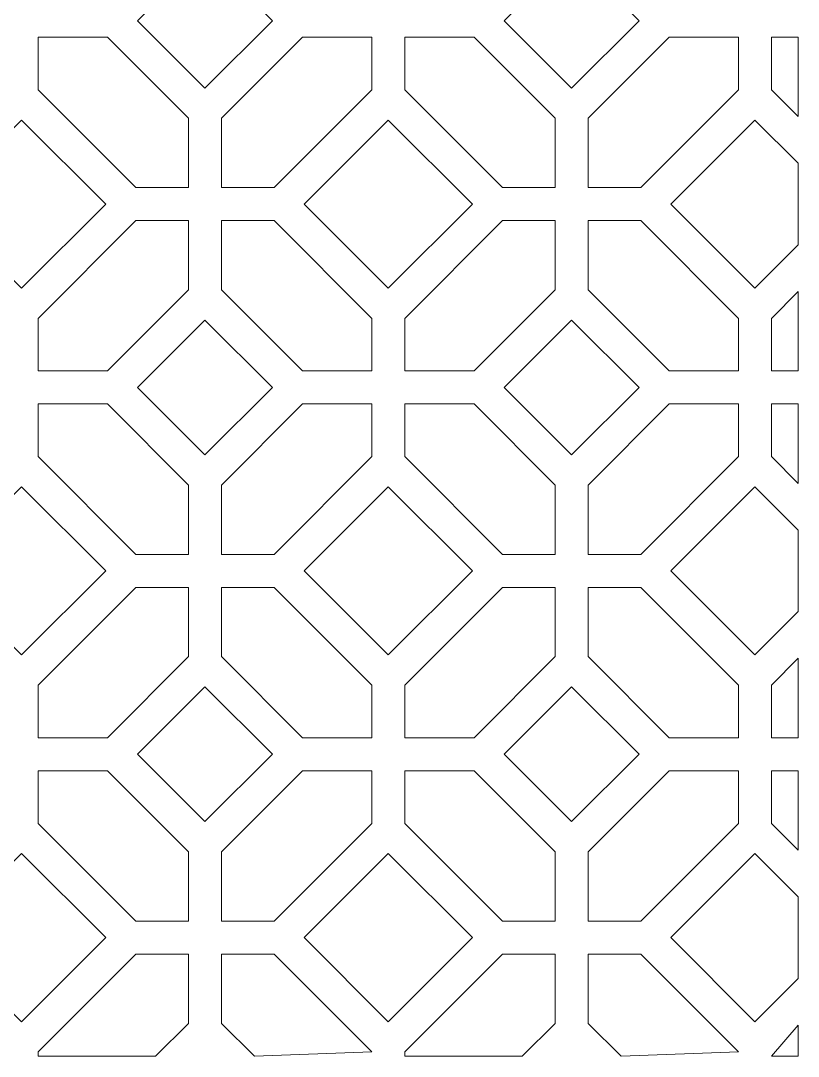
# Model space of a CAD drawing. Header units: centimetres. Extents: x -92 to 92, y -111 to 111.
# Drawn here: x 50 to 92.5, y -111 to -54.5 of the extents above; entities that cross this region are included whole.
import ezdxf

# ---------------------------------------------------------------- set-up
doc = ezdxf.new("R2010")
doc.units = ezdxf.units.CM
doc.header["$MEASUREMENT"] = 0
doc.layers.add('layer 1', color=7, linetype='Continuous')

msp = doc.modelspace()

# ---------------------------------------------------------------- linework, layer by layer
at = {"layer": 'layer 1', "color": 177, "lineweight": 9}
for points, knots in [([(60.09137, -58.20509), (60.09137, -58.20509), (63.76846, -54.528), (63.76846, -54.528), (63.76846, -54.528), (63.76846, -54.528), (60.09137, -50.85091), (60.09137, -50.85091), (60.09137, -50.85091), (60.09137, -50.85091), (56.41429, -54.528), (56.41429, -54.528), (56.41429, -54.528), (56.41429, -54.528), (60.09137, -58.20509), (60.09137, -58.20509)], [0, 0, 0, 0, 0.2, 0.2, 0.2, 0.2, 0.4, 0.4, 0.4, 0.4, 0.6, 0.6, 0.6, 0.6, 1, 1, 1, 1]), ([(80.09137, -58.20508), (80.09137, -58.20508), (83.76846, -54.52799), (83.76846, -54.52799), (83.76846, -54.52799), (83.76846, -54.52799), (80.09137, -50.8509), (80.09137, -50.8509), (80.09137, -50.8509), (80.09137, -50.8509), (76.41429, -54.52799), (76.41429, -54.52799), (76.41429, -54.52799), (76.41429, -54.52799), (80.09137, -58.20508), (80.09137, -58.20508)], [0, 0, 0, 0, 0.2, 0.2, 0.2, 0.2, 0.4, 0.4, 0.4, 0.4, 0.6, 0.6, 0.6, 0.6, 1, 1, 1, 1]), ([(50.99138, -55.428), (50.99138, -55.428), (50.99138, -58.29749), (50.99138, -58.29749), (50.99138, -58.29749), (50.99138, -58.29749), (56.3219, -63.62801), (56.3219, -63.62801), (56.3219, -63.62801), (56.3219, -63.62801), (59.19137, -63.62801), (59.19137, -63.62801), (59.19137, -63.62801), (59.19137, -63.62801), (59.19137, -59.85041), (59.19137, -59.85041), (59.19137, -59.85041), (59.19137, -59.85041), (54.76897, -55.428), (54.76897, -55.428), (54.76897, -55.428), (54.76897, -55.428), (50.99138, -55.428), (50.99138, -55.428)], [0, 0, 0, 0, 0.14285714, 0.14285714, 0.14285714, 0.14285714, 0.28571429, 0.28571429, 0.28571429, 0.28571429, 0.42857143, 0.42857143, 0.42857143, 0.42857143, 0.57142857, 0.57142857, 0.57142857, 0.57142857, 0.71428571, 0.71428571, 0.71428571, 0.71428571, 1, 1, 1, 1]), ([(69.19138, -58.29749), (69.19138, -58.29749), (69.19138, -55.428), (69.19138, -55.428), (69.19138, -55.428), (69.19138, -55.428), (65.41378, -55.428), (65.41378, -55.428), (65.41378, -55.428), (65.41378, -55.428), (60.99137, -59.85041), (60.99137, -59.85041), (60.99137, -59.85041), (60.99137, -59.85041), (60.99137, -63.62801), (60.99137, -63.62801), (60.99137, -63.62801), (60.99137, -63.62801), (63.86086, -63.62801), (63.86086, -63.62801), (63.86086, -63.62801), (63.86086, -63.62801), (69.19138, -58.29749), (69.19138, -58.29749)], [0, 0, 0, 0, 0.14285714, 0.14285714, 0.14285714, 0.14285714, 0.28571429, 0.28571429, 0.28571429, 0.28571429, 0.42857143, 0.42857143, 0.42857143, 0.42857143, 0.57142857, 0.57142857, 0.57142857, 0.57142857, 0.71428571, 0.71428571, 0.71428571, 0.71428571, 1, 1, 1, 1]), ([(70.99138, -55.42799), (70.99138, -55.42799), (70.99138, -58.29748), (70.99138, -58.29748), (70.99138, -58.29748), (70.99138, -58.29748), (76.3219, -63.628), (76.3219, -63.628), (76.3219, -63.628), (76.3219, -63.628), (79.19137, -63.628), (79.19137, -63.628), (79.19137, -63.628), (79.19137, -63.628), (79.19137, -59.8504), (79.19137, -59.8504), (79.19137, -59.8504), (79.19137, -59.8504), (74.76897, -55.42799), (74.76897, -55.42799), (74.76897, -55.42799), (74.76897, -55.42799), (70.99138, -55.42799), (70.99138, -55.42799)], [0, 0, 0, 0, 0.14285714, 0.14285714, 0.14285714, 0.14285714, 0.28571429, 0.28571429, 0.28571429, 0.28571429, 0.42857143, 0.42857143, 0.42857143, 0.42857143, 0.57142857, 0.57142857, 0.57142857, 0.57142857, 0.71428571, 0.71428571, 0.71428571, 0.71428571, 1, 1, 1, 1]), ([(89.19138, -58.29748), (89.19138, -58.29748), (89.19138, -55.42799), (89.19138, -55.42799), (89.19138, -55.42799), (89.19138, -55.42799), (85.41378, -55.42799), (85.41378, -55.42799), (85.41378, -55.42799), (85.41378, -55.42799), (80.99137, -59.8504), (80.99137, -59.8504), (80.99137, -59.8504), (80.99137, -59.8504), (80.99137, -63.628), (80.99137, -63.628), (80.99137, -63.628), (80.99137, -63.628), (83.86086, -63.628), (83.86086, -63.628), (83.86086, -63.628), (83.86086, -63.628), (89.19138, -58.29748), (89.19138, -58.29748)], [0, 0, 0, 0, 0.14285714, 0.14285714, 0.14285714, 0.14285714, 0.28571429, 0.28571429, 0.28571429, 0.28571429, 0.42857143, 0.42857143, 0.42857143, 0.42857143, 0.57142857, 0.57142857, 0.57142857, 0.57142857, 0.71428571, 0.71428571, 0.71428571, 0.71428571, 1, 1, 1, 1]), ([(92.45336, -55.42798), (92.45336, -55.42798), (90.99138, -55.42798), (90.99138, -55.42798), (90.99138, -55.42798), (90.99138, -55.42798), (90.99138, -58.29747), (90.99138, -58.29747), (90.99138, -58.29747), (90.99138, -58.29747), (92.45336, -59.75951), (92.45336, -59.75951), (92.45336, -59.75951), (92.45336, -59.75951), (92.45336, -55.42798), (92.45336, -55.42798)], [0, 0, 0, 0, 0.2, 0.2, 0.2, 0.2, 0.4, 0.4, 0.4, 0.4, 0.6, 0.6, 0.6, 0.6, 1, 1, 1, 1]), ([(50.09138, -59.94281), (50.09138, -59.94281), (45.50618, -64.528), (45.50618, -64.528), (45.50618, -64.528), (45.50618, -64.528), (50.09139, -69.11321), (50.09139, -69.11321), (50.09139, -69.11321), (50.09139, -69.11321), (54.67658, -64.52801), (54.67658, -64.52801), (54.67658, -64.52801), (54.67658, -64.52801), (50.09138, -59.94281), (50.09138, -59.94281)], [0, 0, 0, 0, 0.2, 0.2, 0.2, 0.2, 0.4, 0.4, 0.4, 0.4, 0.6, 0.6, 0.6, 0.6, 1, 1, 1, 1]), ([(70.09138, -59.9428), (70.09138, -59.9428), (65.50618, -64.528), (65.50618, -64.528), (65.50618, -64.528), (65.50618, -64.528), (70.09138, -69.1132), (70.09138, -69.1132), (70.09138, -69.1132), (70.09138, -69.1132), (74.67658, -64.528), (74.67658, -64.528), (74.67658, -64.528), (74.67658, -64.528), (70.09138, -59.9428), (70.09138, -59.9428)], [0, 0, 0, 0, 0.2, 0.2, 0.2, 0.2, 0.4, 0.4, 0.4, 0.4, 0.6, 0.6, 0.6, 0.6, 1, 1, 1, 1]), ([(92.45336, -62.30476), (92.45336, -62.30476), (90.09138, -59.94279), (90.09138, -59.94279), (90.09138, -59.94279), (90.09138, -59.94279), (85.50618, -64.52799), (85.50618, -64.52799), (85.50618, -64.52799), (85.50618, -64.52799), (90.09138, -69.11319), (90.09138, -69.11319), (90.09138, -69.11319), (90.09138, -69.11319), (92.45336, -66.75131), (92.45336, -66.75131), (92.45336, -66.75131), (92.45336, -66.75131), (92.45336, -62.30476), (92.45336, -62.30476)], [0, 0, 0, 0, 0.16666667, 0.16666667, 0.16666667, 0.16666667, 0.33333333, 0.33333333, 0.33333333, 0.33333333, 0.5, 0.5, 0.5, 0.5, 0.66666667, 0.66666667, 0.66666667, 0.66666667, 1, 1, 1, 1]), ([(59.19138, -65.42801), (59.19138, -65.42801), (56.32191, -65.42801), (56.32191, -65.42801), (56.32191, -65.42801), (56.32191, -65.42801), (50.99139, -70.75853), (50.99139, -70.75853), (50.99139, -70.75853), (50.99139, -70.75853), (50.99139, -73.628), (50.99139, -73.628), (50.99139, -73.628), (50.99139, -73.628), (54.76898, -73.628), (54.76898, -73.628), (54.76898, -73.628), (54.76898, -73.628), (59.19138, -69.20559), (59.19138, -69.20559), (59.19138, -69.20559), (59.19138, -69.20559), (59.19138, -65.42801), (59.19138, -65.42801)], [0, 0, 0, 0, 0.14285714, 0.14285714, 0.14285714, 0.14285714, 0.28571429, 0.28571429, 0.28571429, 0.28571429, 0.42857143, 0.42857143, 0.42857143, 0.42857143, 0.57142857, 0.57142857, 0.57142857, 0.57142857, 0.71428571, 0.71428571, 0.71428571, 0.71428571, 1, 1, 1, 1]), ([(63.86087, -65.42801), (63.86087, -65.42801), (60.99138, -65.42801), (60.99138, -65.42801), (60.99138, -65.42801), (60.99138, -65.42801), (60.99138, -69.20559), (60.99138, -69.20559), (60.99138, -69.20559), (60.99138, -69.20559), (65.41379, -73.628), (65.41379, -73.628), (65.41379, -73.628), (65.41379, -73.628), (69.19139, -73.628), (69.19139, -73.628), (69.19139, -73.628), (69.19139, -73.628), (69.19139, -70.75853), (69.19139, -70.75853), (69.19139, -70.75853), (69.19139, -70.75853), (63.86087, -65.42801), (63.86087, -65.42801)], [0, 0, 0, 0, 0.14285714, 0.14285714, 0.14285714, 0.14285714, 0.28571429, 0.28571429, 0.28571429, 0.28571429, 0.42857143, 0.42857143, 0.42857143, 0.42857143, 0.57142857, 0.57142857, 0.57142857, 0.57142857, 0.71428571, 0.71428571, 0.71428571, 0.71428571, 1, 1, 1, 1]), ([(79.19138, -65.428), (79.19138, -65.428), (76.32191, -65.428), (76.32191, -65.428), (76.32191, -65.428), (76.32191, -65.428), (70.99139, -70.75852), (70.99139, -70.75852), (70.99139, -70.75852), (70.99139, -70.75852), (70.99139, -73.62799), (70.99139, -73.62799), (70.99139, -73.62799), (70.99139, -73.62799), (74.76898, -73.62799), (74.76898, -73.62799), (74.76898, -73.62799), (74.76898, -73.62799), (79.19138, -69.20558), (79.19138, -69.20558), (79.19138, -69.20558), (79.19138, -69.20558), (79.19138, -65.428), (79.19138, -65.428)], [0, 0, 0, 0, 0.14285714, 0.14285714, 0.14285714, 0.14285714, 0.28571429, 0.28571429, 0.28571429, 0.28571429, 0.42857143, 0.42857143, 0.42857143, 0.42857143, 0.57142857, 0.57142857, 0.57142857, 0.57142857, 0.71428571, 0.71428571, 0.71428571, 0.71428571, 1, 1, 1, 1]), ([(83.86087, -65.428), (83.86087, -65.428), (80.99138, -65.428), (80.99138, -65.428), (80.99138, -65.428), (80.99138, -65.428), (80.99138, -69.20558), (80.99138, -69.20558), (80.99138, -69.20558), (80.99138, -69.20558), (85.41379, -73.62799), (85.41379, -73.62799), (85.41379, -73.62799), (85.41379, -73.62799), (89.19139, -73.62799), (89.19139, -73.62799), (89.19139, -73.62799), (89.19139, -73.62799), (89.19139, -70.75852), (89.19139, -70.75852), (89.19139, -70.75852), (89.19139, -70.75852), (83.86087, -65.428), (83.86087, -65.428)], [0, 0, 0, 0, 0.14285714, 0.14285714, 0.14285714, 0.14285714, 0.28571429, 0.28571429, 0.28571429, 0.28571429, 0.42857143, 0.42857143, 0.42857143, 0.42857143, 0.57142857, 0.57142857, 0.57142857, 0.57142857, 0.71428571, 0.71428571, 0.71428571, 0.71428571, 1, 1, 1, 1]), ([(92.45336, -69.29654), (92.45336, -69.29654), (90.99139, -70.75851), (90.99139, -70.75851), (90.99139, -70.75851), (90.99139, -70.75851), (90.99139, -73.62798), (90.99139, -73.62798), (90.99139, -73.62798), (90.99139, -73.62798), (92.45336, -73.62798), (92.45336, -73.62798), (92.45336, -73.62798), (92.45336, -73.62798), (92.45336, -69.29654), (92.45336, -69.29654)], [0, 0, 0, 0, 0.2, 0.2, 0.2, 0.2, 0.4, 0.4, 0.4, 0.4, 0.6, 0.6, 0.6, 0.6, 1, 1, 1, 1]), ([(60.09138, -78.20509), (60.09138, -78.20509), (63.76847, -74.528), (63.76847, -74.528), (63.76847, -74.528), (63.76847, -74.528), (60.09138, -70.85091), (60.09138, -70.85091), (60.09138, -70.85091), (60.09138, -70.85091), (56.4143, -74.528), (56.4143, -74.528), (56.4143, -74.528), (56.4143, -74.528), (60.09138, -78.20509), (60.09138, -78.20509)], [0, 0, 0, 0, 0.2, 0.2, 0.2, 0.2, 0.4, 0.4, 0.4, 0.4, 0.6, 0.6, 0.6, 0.6, 1, 1, 1, 1]), ([(80.09138, -78.20508), (80.09138, -78.20508), (83.76847, -74.52799), (83.76847, -74.52799), (83.76847, -74.52799), (83.76847, -74.52799), (80.09138, -70.8509), (80.09138, -70.8509), (80.09138, -70.8509), (80.09138, -70.8509), (76.4143, -74.52799), (76.4143, -74.52799), (76.4143, -74.52799), (76.4143, -74.52799), (80.09138, -78.20508), (80.09138, -78.20508)], [0, 0, 0, 0, 0.2, 0.2, 0.2, 0.2, 0.4, 0.4, 0.4, 0.4, 0.6, 0.6, 0.6, 0.6, 1, 1, 1, 1]), ([(50.99139, -75.428), (50.99139, -75.428), (50.99139, -78.29749), (50.99139, -78.29749), (50.99139, -78.29749), (50.99139, -78.29749), (56.32191, -83.62801), (56.32191, -83.62801), (56.32191, -83.62801), (56.32191, -83.62801), (59.19138, -83.62801), (59.19138, -83.62801), (59.19138, -83.62801), (59.19138, -83.62801), (59.19138, -79.85041), (59.19138, -79.85041), (59.19138, -79.85041), (59.19138, -79.85041), (54.76898, -75.428), (54.76898, -75.428), (54.76898, -75.428), (54.76898, -75.428), (50.99139, -75.428), (50.99139, -75.428)], [0, 0, 0, 0, 0.14285714, 0.14285714, 0.14285714, 0.14285714, 0.28571429, 0.28571429, 0.28571429, 0.28571429, 0.42857143, 0.42857143, 0.42857143, 0.42857143, 0.57142857, 0.57142857, 0.57142857, 0.57142857, 0.71428571, 0.71428571, 0.71428571, 0.71428571, 1, 1, 1, 1]), ([(69.19139, -78.29749), (69.19139, -78.29749), (69.19139, -75.428), (69.19139, -75.428), (69.19139, -75.428), (69.19139, -75.428), (65.41379, -75.428), (65.41379, -75.428), (65.41379, -75.428), (65.41379, -75.428), (60.99138, -79.85041), (60.99138, -79.85041), (60.99138, -79.85041), (60.99138, -79.85041), (60.99138, -83.62801), (60.99138, -83.62801), (60.99138, -83.62801), (60.99138, -83.62801), (63.86087, -83.62801), (63.86087, -83.62801), (63.86087, -83.62801), (63.86087, -83.62801), (69.19139, -78.29749), (69.19139, -78.29749)], [0, 0, 0, 0, 0.14285714, 0.14285714, 0.14285714, 0.14285714, 0.28571429, 0.28571429, 0.28571429, 0.28571429, 0.42857143, 0.42857143, 0.42857143, 0.42857143, 0.57142857, 0.57142857, 0.57142857, 0.57142857, 0.71428571, 0.71428571, 0.71428571, 0.71428571, 1, 1, 1, 1]), ([(70.99139, -75.42799), (70.99139, -75.42799), (70.99139, -78.29748), (70.99139, -78.29748), (70.99139, -78.29748), (70.99139, -78.29748), (76.32191, -83.628), (76.32191, -83.628), (76.32191, -83.628), (76.32191, -83.628), (79.19138, -83.628), (79.19138, -83.628), (79.19138, -83.628), (79.19138, -83.628), (79.19138, -79.8504), (79.19138, -79.8504), (79.19138, -79.8504), (79.19138, -79.8504), (74.76898, -75.42799), (74.76898, -75.42799), (74.76898, -75.42799), (74.76898, -75.42799), (70.99139, -75.42799), (70.99139, -75.42799)], [0, 0, 0, 0, 0.14285714, 0.14285714, 0.14285714, 0.14285714, 0.28571429, 0.28571429, 0.28571429, 0.28571429, 0.42857143, 0.42857143, 0.42857143, 0.42857143, 0.57142857, 0.57142857, 0.57142857, 0.57142857, 0.71428571, 0.71428571, 0.71428571, 0.71428571, 1, 1, 1, 1]), ([(89.19139, -78.29748), (89.19139, -78.29748), (89.19139, -75.42799), (89.19139, -75.42799), (89.19139, -75.42799), (89.19139, -75.42799), (85.41379, -75.42799), (85.41379, -75.42799), (85.41379, -75.42799), (85.41379, -75.42799), (80.99138, -79.8504), (80.99138, -79.8504), (80.99138, -79.8504), (80.99138, -79.8504), (80.99138, -83.628), (80.99138, -83.628), (80.99138, -83.628), (80.99138, -83.628), (83.86087, -83.628), (83.86087, -83.628), (83.86087, -83.628), (83.86087, -83.628), (89.19139, -78.29748), (89.19139, -78.29748)], [0, 0, 0, 0, 0.14285714, 0.14285714, 0.14285714, 0.14285714, 0.28571429, 0.28571429, 0.28571429, 0.28571429, 0.42857143, 0.42857143, 0.42857143, 0.42857143, 0.57142857, 0.57142857, 0.57142857, 0.57142857, 0.71428571, 0.71428571, 0.71428571, 0.71428571, 1, 1, 1, 1]), ([(92.45336, -75.42798), (92.45336, -75.42798), (90.99139, -75.42798), (90.99139, -75.42798), (90.99139, -75.42798), (90.99139, -75.42798), (90.99139, -78.29747), (90.99139, -78.29747), (90.99139, -78.29747), (90.99139, -78.29747), (92.45336, -79.7595), (92.45336, -79.7595), (92.45336, -79.7595), (92.45336, -79.7595), (92.45336, -75.42798), (92.45336, -75.42798)], [0, 0, 0, 0, 0.2, 0.2, 0.2, 0.2, 0.4, 0.4, 0.4, 0.4, 0.6, 0.6, 0.6, 0.6, 1, 1, 1, 1]), ([(50.09139, -79.94281), (50.09139, -79.94281), (45.50619, -84.52801), (45.50619, -84.52801), (45.50619, -84.52801), (45.50619, -84.52801), (50.09139, -89.11321), (50.09139, -89.11321), (50.09139, -89.11321), (50.09139, -89.11321), (54.67659, -84.52801), (54.67659, -84.52801), (54.67659, -84.52801), (54.67659, -84.52801), (50.09139, -79.94281), (50.09139, -79.94281)], [0, 0, 0, 0, 0.2, 0.2, 0.2, 0.2, 0.4, 0.4, 0.4, 0.4, 0.6, 0.6, 0.6, 0.6, 1, 1, 1, 1]), ([(70.09139, -79.9428), (70.09139, -79.9428), (65.50619, -84.52801), (65.50619, -84.52801), (65.50619, -84.52801), (65.50619, -84.52801), (70.09138, -89.1132), (70.09138, -89.1132), (70.09138, -89.1132), (70.09138, -89.1132), (74.67659, -84.528), (74.67659, -84.528), (74.67659, -84.528), (74.67659, -84.528), (70.09139, -79.9428), (70.09139, -79.9428)], [0, 0, 0, 0, 0.2, 0.2, 0.2, 0.2, 0.4, 0.4, 0.4, 0.4, 0.6, 0.6, 0.6, 0.6, 1, 1, 1, 1]), ([(92.45336, -82.30475), (92.45336, -82.30475), (90.09139, -79.94279), (90.09139, -79.94279), (90.09139, -79.94279), (90.09139, -79.94279), (85.50619, -84.528), (85.50619, -84.528), (85.50619, -84.528), (85.50619, -84.528), (90.09138, -89.11319), (90.09138, -89.11319), (90.09138, -89.11319), (90.09138, -89.11319), (92.45336, -86.75121), (92.45336, -86.75121), (92.45336, -86.75121), (92.45336, -86.75121), (92.45336, -82.30475), (92.45336, -82.30475)], [0, 0, 0, 0, 0.16666667, 0.16666667, 0.16666667, 0.16666667, 0.33333333, 0.33333333, 0.33333333, 0.33333333, 0.5, 0.5, 0.5, 0.5, 0.66666667, 0.66666667, 0.66666667, 0.66666667, 1, 1, 1, 1]), ([(59.19138, -85.42801), (59.19138, -85.42801), (56.32191, -85.42801), (56.32191, -85.42801), (56.32191, -85.42801), (56.32191, -85.42801), (50.99139, -90.75853), (50.99139, -90.75853), (50.99139, -90.75853), (50.99139, -90.75853), (50.99139, -93.628), (50.99139, -93.628), (50.99139, -93.628), (50.99139, -93.628), (54.76898, -93.628), (54.76898, -93.628), (54.76898, -93.628), (54.76898, -93.628), (59.19138, -89.20559), (59.19138, -89.20559), (59.19138, -89.20559), (59.19138, -89.20559), (59.19138, -85.42801), (59.19138, -85.42801)], [0, 0, 0, 0, 0.14285714, 0.14285714, 0.14285714, 0.14285714, 0.28571429, 0.28571429, 0.28571429, 0.28571429, 0.42857143, 0.42857143, 0.42857143, 0.42857143, 0.57142857, 0.57142857, 0.57142857, 0.57142857, 0.71428571, 0.71428571, 0.71428571, 0.71428571, 1, 1, 1, 1]), ([(63.86087, -85.42801), (63.86087, -85.42801), (60.99138, -85.42801), (60.99138, -85.42801), (60.99138, -85.42801), (60.99138, -85.42801), (60.99138, -89.20559), (60.99138, -89.20559), (60.99138, -89.20559), (60.99138, -89.20559), (65.41379, -93.628), (65.41379, -93.628), (65.41379, -93.628), (65.41379, -93.628), (69.19139, -93.628), (69.19139, -93.628), (69.19139, -93.628), (69.19139, -93.628), (69.19139, -90.75853), (69.19139, -90.75853), (69.19139, -90.75853), (69.19139, -90.75853), (63.86087, -85.42801), (63.86087, -85.42801)], [0, 0, 0, 0, 0.14285714, 0.14285714, 0.14285714, 0.14285714, 0.28571429, 0.28571429, 0.28571429, 0.28571429, 0.42857143, 0.42857143, 0.42857143, 0.42857143, 0.57142857, 0.57142857, 0.57142857, 0.57142857, 0.71428571, 0.71428571, 0.71428571, 0.71428571, 1, 1, 1, 1]), ([(79.19138, -85.428), (79.19138, -85.428), (76.32191, -85.428), (76.32191, -85.428), (76.32191, -85.428), (76.32191, -85.428), (70.99139, -90.75852), (70.99139, -90.75852), (70.99139, -90.75852), (70.99139, -90.75852), (70.99139, -93.62799), (70.99139, -93.62799), (70.99139, -93.62799), (70.99139, -93.62799), (74.76898, -93.62799), (74.76898, -93.62799), (74.76898, -93.62799), (74.76898, -93.62799), (79.19138, -89.20558), (79.19138, -89.20558), (79.19138, -89.20558), (79.19138, -89.20558), (79.19138, -85.428), (79.19138, -85.428)], [0, 0, 0, 0, 0.14285714, 0.14285714, 0.14285714, 0.14285714, 0.28571429, 0.28571429, 0.28571429, 0.28571429, 0.42857143, 0.42857143, 0.42857143, 0.42857143, 0.57142857, 0.57142857, 0.57142857, 0.57142857, 0.71428571, 0.71428571, 0.71428571, 0.71428571, 1, 1, 1, 1]), ([(83.86087, -85.428), (83.86087, -85.428), (80.99138, -85.428), (80.99138, -85.428), (80.99138, -85.428), (80.99138, -85.428), (80.99138, -89.20558), (80.99138, -89.20558), (80.99138, -89.20558), (80.99138, -89.20558), (85.41379, -93.62799), (85.41379, -93.62799), (85.41379, -93.62799), (85.41379, -93.62799), (89.19139, -93.62799), (89.19139, -93.62799), (89.19139, -93.62799), (89.19139, -93.62799), (89.19139, -90.75852), (89.19139, -90.75852), (89.19139, -90.75852), (89.19139, -90.75852), (83.86087, -85.428), (83.86087, -85.428)], [0, 0, 0, 0, 0.14285714, 0.14285714, 0.14285714, 0.14285714, 0.28571429, 0.28571429, 0.28571429, 0.28571429, 0.42857143, 0.42857143, 0.42857143, 0.42857143, 0.57142857, 0.57142857, 0.57142857, 0.57142857, 0.71428571, 0.71428571, 0.71428571, 0.71428571, 1, 1, 1, 1]), ([(92.45336, -89.29654), (92.45336, -89.29654), (90.99139, -90.75851), (90.99139, -90.75851), (90.99139, -90.75851), (90.99139, -90.75851), (90.99139, -93.62798), (90.99139, -93.62798), (90.99139, -93.62798), (90.99139, -93.62798), (92.45336, -93.62794), (92.45336, -93.62794), (92.45336, -93.62794), (92.45336, -93.62794), (92.45336, -89.29654), (92.45336, -89.29654)], [0, 0, 0, 0, 0.2, 0.2, 0.2, 0.2, 0.4, 0.4, 0.4, 0.4, 0.6, 0.6, 0.6, 0.6, 1, 1, 1, 1]), ([(60.09138, -98.20509), (60.09138, -98.20509), (63.76847, -94.528), (63.76847, -94.528), (63.76847, -94.528), (63.76847, -94.528), (60.09138, -90.85091), (60.09138, -90.85091), (60.09138, -90.85091), (60.09138, -90.85091), (56.4143, -94.528), (56.4143, -94.528), (56.4143, -94.528), (56.4143, -94.528), (60.09138, -98.20509), (60.09138, -98.20509)], [0, 0, 0, 0, 0.2, 0.2, 0.2, 0.2, 0.4, 0.4, 0.4, 0.4, 0.6, 0.6, 0.6, 0.6, 1, 1, 1, 1]), ([(80.09138, -98.20508), (80.09138, -98.20508), (83.76847, -94.52799), (83.76847, -94.52799), (83.76847, -94.52799), (83.76847, -94.52799), (80.09138, -90.8509), (80.09138, -90.8509), (80.09138, -90.8509), (80.09138, -90.8509), (76.4143, -94.52799), (76.4143, -94.52799), (76.4143, -94.52799), (76.4143, -94.52799), (80.09138, -98.20508), (80.09138, -98.20508)], [0, 0, 0, 0, 0.2, 0.2, 0.2, 0.2, 0.4, 0.4, 0.4, 0.4, 0.6, 0.6, 0.6, 0.6, 1, 1, 1, 1]), ([(50.99139, -95.428), (50.99139, -95.428), (50.99139, -98.29749), (50.99139, -98.29749), (50.99139, -98.29749), (50.99139, -98.29749), (56.32191, -103.62801), (56.32191, -103.62801), (56.32191, -103.62801), (56.32191, -103.62801), (59.19138, -103.62801), (59.19138, -103.62801), (59.19138, -103.62801), (59.19138, -103.62801), (59.19138, -99.85041), (59.19138, -99.85041), (59.19138, -99.85041), (59.19138, -99.85041), (54.76898, -95.428), (54.76898, -95.428), (54.76898, -95.428), (54.76898, -95.428), (50.99139, -95.428), (50.99139, -95.428)], [0, 0, 0, 0, 0.14285714, 0.14285714, 0.14285714, 0.14285714, 0.28571429, 0.28571429, 0.28571429, 0.28571429, 0.42857143, 0.42857143, 0.42857143, 0.42857143, 0.57142857, 0.57142857, 0.57142857, 0.57142857, 0.71428571, 0.71428571, 0.71428571, 0.71428571, 1, 1, 1, 1]), ([(69.19139, -98.29749), (69.19139, -98.29749), (69.19139, -95.428), (69.19139, -95.428), (69.19139, -95.428), (69.19139, -95.428), (65.41379, -95.428), (65.41379, -95.428), (65.41379, -95.428), (65.41379, -95.428), (60.99138, -99.85041), (60.99138, -99.85041), (60.99138, -99.85041), (60.99138, -99.85041), (60.99138, -103.62801), (60.99138, -103.62801), (60.99138, -103.62801), (60.99138, -103.62801), (63.86087, -103.62801), (63.86087, -103.62801), (63.86087, -103.62801), (63.86087, -103.62801), (69.19139, -98.29749), (69.19139, -98.29749)], [0, 0, 0, 0, 0.14285714, 0.14285714, 0.14285714, 0.14285714, 0.28571429, 0.28571429, 0.28571429, 0.28571429, 0.42857143, 0.42857143, 0.42857143, 0.42857143, 0.57142857, 0.57142857, 0.57142857, 0.57142857, 0.71428571, 0.71428571, 0.71428571, 0.71428571, 1, 1, 1, 1]), ([(70.99139, -95.42799), (70.99139, -95.42799), (70.99139, -98.29748), (70.99139, -98.29748), (70.99139, -98.29748), (70.99139, -98.29748), (76.32191, -103.628), (76.32191, -103.628), (76.32191, -103.628), (76.32191, -103.628), (79.19138, -103.628), (79.19138, -103.628), (79.19138, -103.628), (79.19138, -103.628), (79.19138, -99.8504), (79.19138, -99.8504), (79.19138, -99.8504), (79.19138, -99.8504), (74.76898, -95.42799), (74.76898, -95.42799), (74.76898, -95.42799), (74.76898, -95.42799), (70.99139, -95.42799), (70.99139, -95.42799)], [0, 0, 0, 0, 0.14285714, 0.14285714, 0.14285714, 0.14285714, 0.28571429, 0.28571429, 0.28571429, 0.28571429, 0.42857143, 0.42857143, 0.42857143, 0.42857143, 0.57142857, 0.57142857, 0.57142857, 0.57142857, 0.71428571, 0.71428571, 0.71428571, 0.71428571, 1, 1, 1, 1]), ([(89.19139, -98.29748), (89.19139, -98.29748), (89.19139, -95.42799), (89.19139, -95.42799), (89.19139, -95.42799), (89.19139, -95.42799), (85.41379, -95.42799), (85.41379, -95.42799), (85.41379, -95.42799), (85.41379, -95.42799), (80.99138, -99.8504), (80.99138, -99.8504), (80.99138, -99.8504), (80.99138, -99.8504), (80.99138, -103.628), (80.99138, -103.628), (80.99138, -103.628), (80.99138, -103.628), (83.86087, -103.628), (83.86087, -103.628), (83.86087, -103.628), (83.86087, -103.628), (89.19139, -98.29748), (89.19139, -98.29748)], [0, 0, 0, 0, 0.14285714, 0.14285714, 0.14285714, 0.14285714, 0.28571429, 0.28571429, 0.28571429, 0.28571429, 0.42857143, 0.42857143, 0.42857143, 0.42857143, 0.57142857, 0.57142857, 0.57142857, 0.57142857, 0.71428571, 0.71428571, 0.71428571, 0.71428571, 1, 1, 1, 1]), ([(92.45336, -95.42798), (92.45336, -95.42798), (90.99139, -95.42798), (90.99139, -95.42798), (90.99139, -95.42798), (90.99139, -95.42798), (90.99139, -98.29747), (90.99139, -98.29747), (90.99139, -98.29747), (90.99139, -98.29747), (92.45336, -99.75953), (92.45336, -99.75953), (92.45336, -99.75953), (92.45336, -99.75953), (92.45336, -95.42798), (92.45336, -95.42798)], [0, 0, 0, 0, 0.2, 0.2, 0.2, 0.2, 0.4, 0.4, 0.4, 0.4, 0.6, 0.6, 0.6, 0.6, 1, 1, 1, 1]), ([(50.09139, -99.94281), (50.09139, -99.94281), (45.50619, -104.528), (45.50619, -104.528), (45.50619, -104.528), (45.50619, -104.528), (50.0914, -109.11321), (50.0914, -109.11321), (50.0914, -109.11321), (50.0914, -109.11321), (54.67659, -104.52801), (54.67659, -104.52801), (54.67659, -104.52801), (54.67659, -104.52801), (50.09139, -99.94281), (50.09139, -99.94281)], [0, 0, 0, 0, 0.2, 0.2, 0.2, 0.2, 0.4, 0.4, 0.4, 0.4, 0.6, 0.6, 0.6, 0.6, 1, 1, 1, 1]), ([(70.09139, -99.9428), (70.09139, -99.9428), (65.50619, -104.528), (65.50619, -104.528), (65.50619, -104.528), (65.50619, -104.528), (70.09139, -109.1132), (70.09139, -109.1132), (70.09139, -109.1132), (70.09139, -109.1132), (74.67659, -104.528), (74.67659, -104.528), (74.67659, -104.528), (74.67659, -104.528), (70.09139, -99.9428), (70.09139, -99.9428)], [0, 0, 0, 0, 0.2, 0.2, 0.2, 0.2, 0.4, 0.4, 0.4, 0.4, 0.6, 0.6, 0.6, 0.6, 1, 1, 1, 1]), ([(92.45336, -102.30475), (92.45336, -102.30475), (90.09139, -99.94279), (90.09139, -99.94279), (90.09139, -99.94279), (90.09139, -99.94279), (85.50619, -104.52799), (85.50619, -104.52799), (85.50619, -104.52799), (85.50619, -104.52799), (90.09139, -109.11319), (90.09139, -109.11319), (90.09139, -109.11319), (90.09139, -109.11319), (92.45336, -106.75129), (92.45336, -106.75129), (92.45336, -106.75129), (92.45336, -106.75129), (92.45336, -102.30475), (92.45336, -102.30475)], [0, 0, 0, 0, 0.16666667, 0.16666667, 0.16666667, 0.16666667, 0.33333333, 0.33333333, 0.33333333, 0.33333333, 0.5, 0.5, 0.5, 0.5, 0.66666667, 0.66666667, 0.66666667, 0.66666667, 1, 1, 1, 1]), ([(57.39701, -111), (57.39701, -111), (59.19139, -109.20559), (59.19139, -109.20559), (59.19139, -109.20559), (59.19139, -109.20559), (59.19139, -105.42801), (59.19139, -105.42801), (59.19139, -105.42801), (59.19139, -105.42801), (56.32192, -105.42801), (56.32192, -105.42801), (56.32192, -105.42801), (56.32192, -105.42801), (50.9914, -110.75853), (50.9914, -110.75853), (50.9914, -110.75853), (50.9914, -110.75853), (50.99139, -111), (50.99139, -111), (50.99139, -111), (50.99139, -111), (57.39701, -111), (57.39701, -111)], [0, 0, 0, 0, 0.14285714, 0.14285714, 0.14285714, 0.14285714, 0.28571429, 0.28571429, 0.28571429, 0.28571429, 0.42857143, 0.42857143, 0.42857143, 0.42857143, 0.57142857, 0.57142857, 0.57142857, 0.57142857, 0.71428571, 0.71428571, 0.71428571, 0.71428571, 1, 1, 1, 1]), ([(69.1914, -110.75853), (69.1914, -110.75853), (63.86088, -105.42801), (63.86088, -105.42801), (63.86088, -105.42801), (63.86088, -105.42801), (60.99139, -105.42801), (60.99139, -105.42801), (60.99139, -105.42801), (60.99139, -105.42801), (60.99139, -109.20559), (60.99139, -109.20559), (60.99139, -109.20559), (60.99139, -109.20559), (62.7858, -111), (62.7858, -111), (62.7858, -111), (62.7858, -111), (69.1914, -110.75853), (69.1914, -110.75853)], [0, 0, 0, 0, 0.16666667, 0.16666667, 0.16666667, 0.16666667, 0.33333333, 0.33333333, 0.33333333, 0.33333333, 0.5, 0.5, 0.5, 0.5, 0.66666667, 0.66666667, 0.66666667, 0.66666667, 1, 1, 1, 1]), ([(77.397, -111), (77.397, -111), (79.19139, -109.20558), (79.19139, -109.20558), (79.19139, -109.20558), (79.19139, -109.20558), (79.19139, -105.428), (79.19139, -105.428), (79.19139, -105.428), (79.19139, -105.428), (76.32192, -105.428), (76.32192, -105.428), (76.32192, -105.428), (76.32192, -105.428), (70.9914, -110.75852), (70.9914, -110.75852), (70.9914, -110.75852), (70.9914, -110.75852), (70.9914, -111), (70.9914, -111), (70.9914, -111), (70.9914, -111), (77.397, -111), (77.397, -111)], [0, 0, 0, 0, 0.14285714, 0.14285714, 0.14285714, 0.14285714, 0.28571429, 0.28571429, 0.28571429, 0.28571429, 0.42857143, 0.42857143, 0.42857143, 0.42857143, 0.57142857, 0.57142857, 0.57142857, 0.57142857, 0.71428571, 0.71428571, 0.71428571, 0.71428571, 1, 1, 1, 1]), ([(89.1914, -110.75852), (89.1914, -110.75852), (83.86088, -105.428), (83.86088, -105.428), (83.86088, -105.428), (83.86088, -105.428), (80.99139, -105.428), (80.99139, -105.428), (80.99139, -105.428), (80.99139, -105.428), (80.99139, -109.20558), (80.99139, -109.20558), (80.99139, -109.20558), (80.99139, -109.20558), (82.78581, -111), (82.78581, -111), (82.78581, -111), (82.78581, -111), (89.1914, -110.75852), (89.1914, -110.75852)], [0, 0, 0, 0, 0.16666667, 0.16666667, 0.16666667, 0.16666667, 0.33333333, 0.33333333, 0.33333333, 0.33333333, 0.5, 0.5, 0.5, 0.5, 0.66666667, 0.66666667, 0.66666667, 0.66666667, 1, 1, 1, 1]), ([(92.45336, -109.29655), (92.45336, -109.29655), (90.9914, -111), (90.9914, -111), (90.9914, -111), (90.9914, -111), (92.45336, -111), (92.45336, -111), (92.45336, -111), (92.45336, -111), (92.45336, -109.29655), (92.45336, -109.29655)], [0, 0, 0, 0, 0.25, 0.25, 0.25, 0.25, 0.5, 0.5, 0.5, 0.5, 1, 1, 1, 1])]:
    msp.add_open_spline(points, degree=3, knots=knots, dxfattribs=at)

doc.saveas('drawing.dxf')
